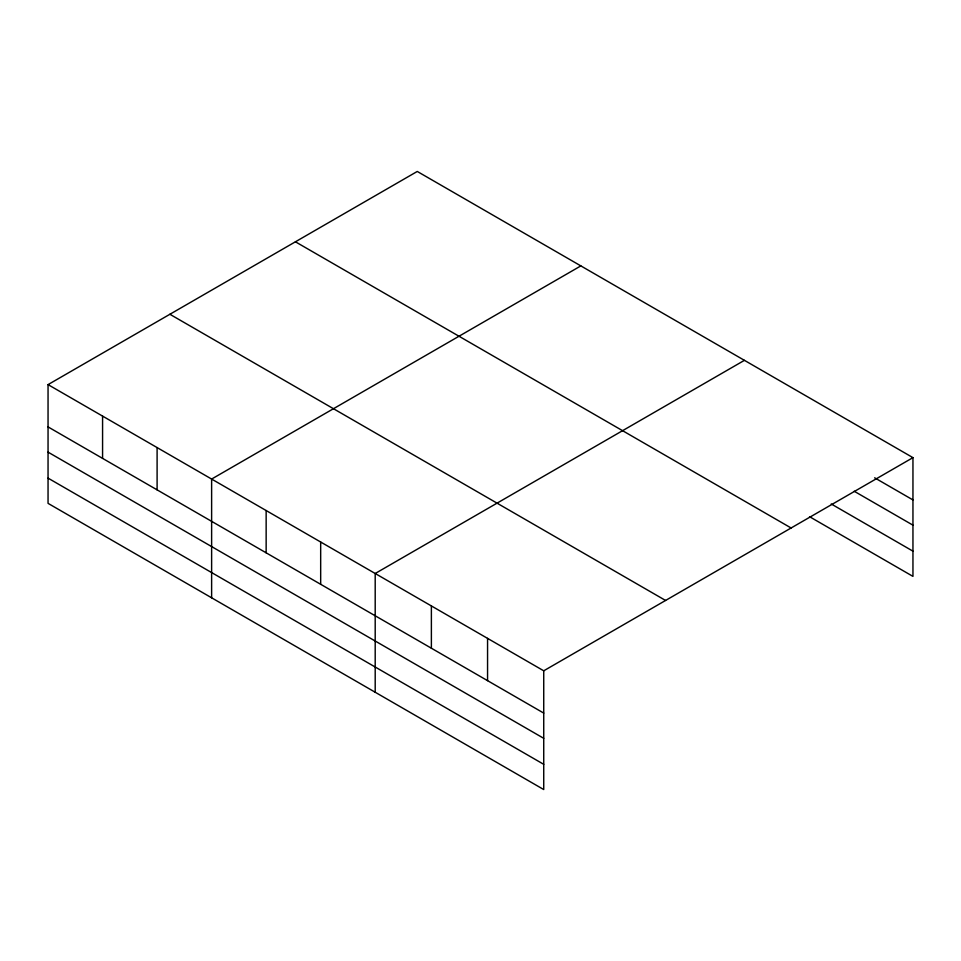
<?xml version="1.0" encoding="UTF-8"?>
<svg xmlns="http://www.w3.org/2000/svg" width="961" height="961" viewBox="0 0 961 961"><rect width="100%" height="100%" fill="white"/><g stroke="black" fill="none" stroke-linecap="round" stroke-linejoin="round"><path stroke-width="1.44" d="M48.05 384.616L543.734 670.802L543.734 789.546L48.05 503.36L48.05 384.616L417.266 171.454L912.95 457.64L912.95 576.384L809.534 516.682M580.84 265.897L211.624 479.058L211.624 597.802M744.415 360.339L375.198 573.501L375.198 692.244M543.734 670.802L912.95 457.64M874.642 477.809L912.95 499.924M854.221 491.251L912.95 525.162M831.241 503.972L912.95 551.158M295.423 241.8L791.107 527.985M169.893 314.271L665.577 600.457M48.05 426.9L543.734 713.086M48.05 452.138L543.734 738.324M48.05 478.134L543.734 764.319M487.563 638.368L487.563 680.652M431.381 605.935L431.381 648.219M320.674 542.016L320.674 584.3M266.149 510.531L266.149 552.827M157.099 447.574L157.099 489.87M102.575 416.101L102.575 458.385"/></g></svg>
